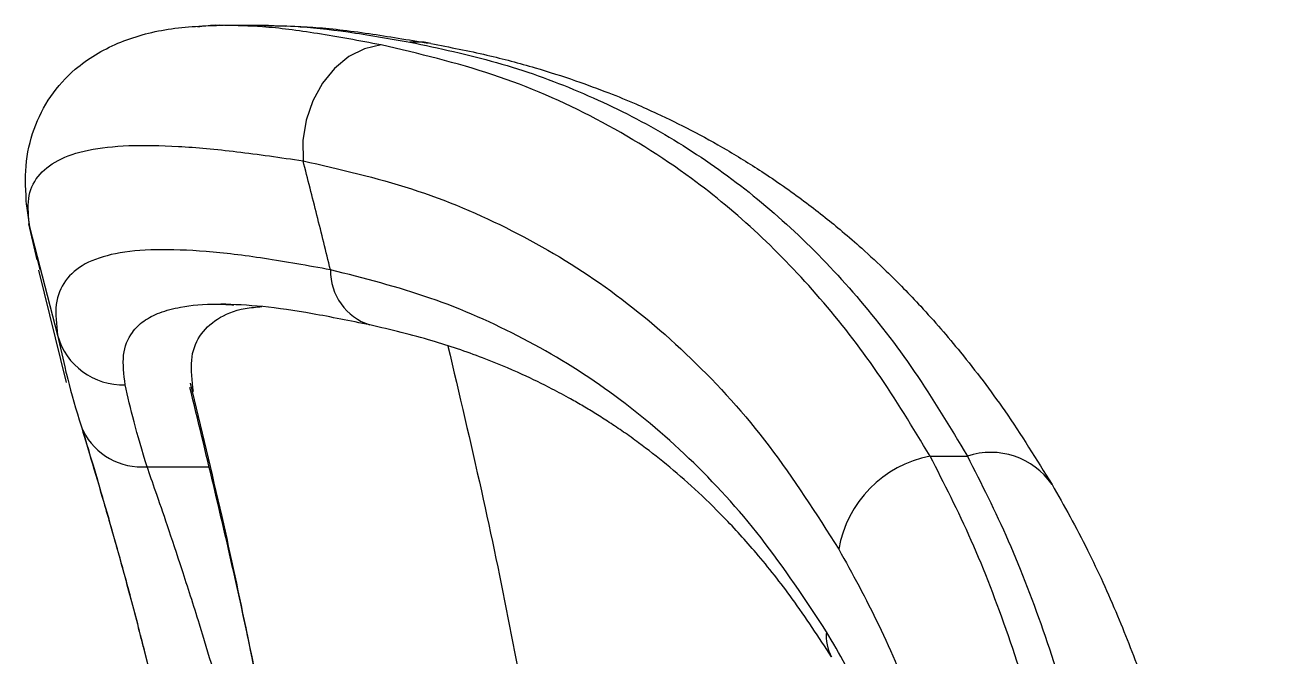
# Model space of a CAD drawing. Header units: millimetres. Extents: x 120 to 960, y 55 to 649.
# Drawn here: x 498.13 to 543.03, y 324.18 to 346.83 of the extents above; entities that cross this region are included whole.
import ezdxf

# ---------------------------------------------------------------- set-up
doc = ezdxf.new("R2010")
doc.units = ezdxf.units.MM
doc.layers.get('0').update_dxf_attribs({"lineweight": 13})

msp = doc.modelspace()

# ---------------------------------------------------------------- linework, layer by layer
at = {"color": 7, "linetype": 'Continuous', "lineweight": 25}
for p, q in [((504.949, 346.821), (504.319, 346.756)), ((505.273, 346.81), (505.109, 346.816)), ((505.273, 346.825), (506.689, 346.825)), ((506.649, 346.825), (506.85, 346.816)), ((506.85, 346.816), (507.463, 346.789)), ((498.569, 338.41), (498.268, 339.707)), ((498.293, 339.597), (499.294, 335.709)), ((498.669, 338.049), (498.489, 338.791)), ((499.619, 334.012), (498.623, 338.038)), ((499.619, 334.012), (498.623, 338.038)), ((530.564, 331.375), (531.899, 331.375))]:
    msp.add_line(p, q, dxfattribs=at)
at = {"color": 8, "linetype": 'Continuous', "lineweight": 25}
for p, q in [((498.489, 338.791), (498.293, 339.597)), ((499.294, 335.709), (499.552, 334.581)), ((502.501, 330.998), (504.709, 330.998))]:
    msp.add_line(p, q, dxfattribs=at)
at = {"color": 7, "linetype": 'Continuous', "lineweight": 25, "flags": 128}
for points in [[(512.673, 346.163), (512.431, 346.208), (511.924, 346.216)], [(510.887, 346.116), (510.298, 345.978), (509.735, 345.693), (509.224, 345.273), (508.785, 344.737), (508.44, 344.109), (508.204, 343.416), (508.086, 342.689), (508.092, 341.96)], [(498.182, 340.379), (498.182, 340.352), (498.293, 339.597)], [(500.072, 332.677), (500.193, 332.313), (500.208, 332.278)]]:
    msp.add_lwpolyline(points, dxfattribs=at)
at = {"color": 8, "linetype": 'Continuous', "lineweight": 25}
for centre, radius, start, end in [((511.115, 338.021), 2.041, 179.064, 252.0693), ((502.311, 333.35), 2.36, 207.0121, 274.6076), ((532.738, 328.838), 2.672, 34.7812, 108.3002), ((528.316, 324.908), 1.475, 173.1633, 209.6571)]:
    msp.add_arc(centre, radius, start, end, dxfattribs=at)
at = {"color": 7, "linetype": 'Continuous', "lineweight": 25}
for centre, radius, start, end in [((501.632, 336.353), 2.424, 195.3985, 272.0727), ((531.336, 327.338), 4.11, 100.8271, 170.1286)]:
    msp.add_arc(centre, radius, start, end, dxfattribs=at)
for points, knots in [([(498.182, 340.379), (498.156, 340.849), (498.103, 341.797), (498.408, 343.123), (499.006, 344.308), (499.994, 345.395), (501.409, 346.236), (503.217, 346.747), (504.57, 346.799), (505.242, 346.825)], [0, 0, 0, 0, 0.121057, 0.244201, 0.369106, 0.495556, 0.665266, 0.833625, 1, 1, 1, 1]), ([(504.319, 346.756), (504.508, 346.791), (504.736, 346.833), (505.055, 346.818), (505.109, 346.816)], [0, 0, 0, 0, 0.830096, 1, 1, 1, 1]), ([(507.921, 346.769), (508.091, 346.763), (508.849, 346.735), (510.386, 346.546), (511.857, 346.299), (512.572, 346.179)], [0, 0, 0, 0, 0.129806, 0.576965, 1, 1, 1, 1]), ([(511.924, 346.216), (512.97, 345.993), (515.057, 345.549), (517.982, 344.497), (520.746, 343.151), (523.328, 341.478), (525.734, 339.481), (527.963, 337.141), (530.039, 334.476), (531.278, 332.411), (531.899, 331.375)], [0, 0, 0, 0, 0.126126, 0.251692, 0.376846, 0.501739, 0.625497, 0.749692, 0.874476, 1, 1, 1, 1]), ([(530.564, 331.375), (529.946, 332.398), (528.712, 334.437), (526.646, 337.075), (524.43, 339.393), (521.786, 341.591), (518.641, 343.542), (514.941, 345.157), (512.24, 345.795), (510.887, 346.116)], [0, 0, 0, 0, 0.126385, 0.252036, 0.377102, 0.501736, 0.66726, 0.833233, 1, 1, 1, 1]), ([(512.673, 346.162), (513.346, 346.032), (514.608, 345.789), (516.328, 345.329), (517.781, 344.868), (518.979, 344.428), (519.946, 344.031), (520.935, 343.59), (522.03, 343.052), (523.313, 342.345), (524.445, 341.642), (525.39, 340.998), (526.118, 340.467), (526.787, 339.949), (527.449, 339.407), (528.181, 338.771), (529.127, 337.89), (530.321, 336.671), (531.748, 335.02), (533.34, 332.927), (534.376, 331.257), (534.932, 330.363)], [0, 0, 0, 0, 0.075203, 0.141016, 0.197511, 0.244715, 0.282645, 0.312806, 0.361877, 0.415369, 0.472353, 0.506898, 0.539321, 0.569645, 0.597943, 0.630968, 0.673342, 0.735277, 0.810238, 0.898373, 1, 1, 1, 1]), ([(498.293, 339.597), (498.257, 339.948), (498.183, 340.648), (498.539, 341.432), (499.252, 342.012), (500.343, 342.377), (501.792, 342.536), (503.581, 342.503), (505.664, 342.315), (507.283, 342.078), (508.092, 341.96)], [0, 0, 0, 0, 0.124848, 0.249141, 0.374335, 0.499769, 0.624386, 0.749207, 0.874687, 1, 1, 1, 1]), ([(508.092, 341.96), (509.404, 341.658), (512.021, 341.057), (515.62, 339.536), (518.973, 337.528), (522.046, 334.952), (524.856, 331.85), (526.476, 329.313), (527.288, 328.043)], [0, 0, 0, 0, 0.166431, 0.331922, 0.497618, 0.664766, 0.832169, 1, 1, 1, 1]), ([(509.074, 338.054), (508.913, 338.706), (508.593, 340.009), (508.259, 341.31), (508.092, 341.96)], [0, 0, 0, 0, 0.500014, 1, 1, 1, 1]), ([(509.074, 338.054), (508.266, 338.2), (506.653, 338.491), (504.571, 338.735), (502.773, 338.807), (501.318, 338.668), (500.225, 338.304), (499.517, 337.697), (499.17, 336.857), (499.253, 336.092), (499.294, 335.709)], [0, 0, 0, 0, 0.124923, 0.249335, 0.374248, 0.499863, 0.624298, 0.748698, 0.874237, 1, 1, 1, 1]), ([(526.852, 325.084), (526.088, 326.238), (524.567, 328.536), (521.96, 331.369), (519.121, 333.754), (516.018, 335.655), (512.687, 337.131), (510.278, 337.747), (509.074, 338.054)], [0, 0, 0, 0, 0.167224, 0.33293, 0.498579, 0.665495, 0.832754, 1, 1, 1, 1]), ([(510.488, 336.079), (509.786, 336.22), (508.392, 336.502), (506.591, 336.769), (505.624, 336.806), (505.141, 336.825)], [0, 0, 0, 0, 0.33679, 0.669222, 1, 1, 1, 1]), ([(504.161, 333.691), (504.116, 334.081), (504.027, 334.855), (504.332, 335.711), (504.984, 336.321), (505.751, 336.658), (506.413, 336.717), (506.617, 336.736)], [0, 0, 0, 0, 0.22819, 0.452983, 0.676219, 0.899775, 1, 1, 1, 1]), ([(527.035, 324.178), (526.571, 324.888), (525.708, 326.21), (524.404, 327.846), (523.232, 329.142), (522.154, 330.191), (521.135, 331.077), (520.278, 331.744), (519.591, 332.235), (519.079, 332.58), (518.597, 332.887), (518.136, 333.166), (517.62, 333.462), (516.896, 333.852), (515.854, 334.36), (514.428, 334.953), (512.624, 335.574), (511.239, 335.901), (510.488, 336.079)], [0, 0, 0, 0, 0.109277, 0.203713, 0.283898, 0.353086, 0.418426, 0.480299, 0.513232, 0.544043, 0.572629, 0.598965, 0.625464, 0.662713, 0.72201, 0.797913, 0.890483, 1, 1, 1, 1]), ([(499.552, 334.581), (499.571, 334.494), (499.692, 333.95), (499.899, 333.259), (500.072, 332.677)], [0, 0, 0, 0, 0.1594136, 1, 1, 1, 1]), ([(502.501, 330.998), (502.333, 331.554), (502.002, 332.651), (501.813, 333.508), (501.719, 333.93)], [0, 0, 0, 0, 0.507343, 1, 1, 1, 1]), ([(508.939, 308.328), (508.633, 310.507), (507.763, 316.69), (506.133, 325.206), (504.609, 331.486), (504.038, 333.837)], [0, 0, 0, 0, 0.254071, 0.72075, 1, 1, 1, 1]), ([(500.072, 332.677), (500.188, 332.291), (500.42, 331.52), (500.878, 329.977), (501.39, 328.201), (501.941, 326.192), (502.506, 324), (503.065, 321.66), (503.603, 319.211), (503.924, 317.534), (504.084, 316.693)], [0, 0, 0, 0, 0.126205, 0.2515922, 0.3774912, 0.5020678, 0.6268616, 0.7511695, 0.8751605, 1, 1, 1, 1]), ([(504.1, 316.696), (503.926, 317.6), (503.585, 319.378), (503.018, 321.931), (502.448, 324.287), (501.893, 326.418), (501.373, 328.302), (500.91, 329.911), (500.51, 331.266), (500.307, 331.946), (500.207, 332.281)], [0, 0, 0, 0, 0.138065, 0.271431, 0.401723, 0.528391, 0.651345, 0.771576, 0.887306, 1, 1, 1, 1]), ([(538.277, 298.695), (538.138, 300.289), (537.859, 303.479), (537.251, 308.188), (536.505, 312.766), (535.611, 317.132), (534.574, 321.229), (533.39, 324.995), (532.069, 328.439), (531.066, 330.395), (530.564, 331.375)], [0, 0, 0, 0, 0.124609, 0.249453, 0.374651, 0.500323, 0.624911, 0.74964, 0.874629, 1, 1, 1, 1]), ([(531.899, 331.375), (532.397, 330.393), (533.393, 328.432), (534.706, 324.98), (535.882, 321.208), (536.91, 317.108), (537.797, 312.744), (538.536, 308.174), (539.14, 303.472), (539.417, 300.287), (539.556, 298.695)], [0, 0, 0, 0, 0.125597, 0.250781, 0.375671, 0.500386, 0.625846, 0.750858, 0.875537, 1, 1, 1, 1]), ([(506.534, 317.144), (506.413, 317.687), (506.144, 318.895), (505.725, 320.584), (505.289, 322.245), (504.854, 323.802), (504.325, 325.545), (503.761, 327.296), (503.239, 328.873), (502.812, 330.109), (502.601, 330.712), (502.501, 330.998)], [0, 0, 0, 0, 0.093616, 0.20824, 0.296372, 0.393858, 0.500696, 0.642942, 0.773516, 0.8925, 1, 1, 1, 1]), ([(534.932, 330.363), (535.364, 329.595), (536.19, 328.127), (537.259, 325.751), (538.159, 323.454), (538.926, 321.205), (539.596, 318.979), (540.229, 316.596), (540.852, 313.924), (541.415, 311.112), (541.909, 308.237), (542.332, 305.378), (542.722, 302.274), (542.924, 300.115), (543.028, 298.999)], [0, 0, 0, 0, 0.101343, 0.193551, 0.277287, 0.352467, 0.425835, 0.497089, 0.578168, 0.669504, 0.744188, 0.823803, 0.908848, 1, 1, 1, 1]), ([(527.288, 328.043), (527.776, 327.161), (528.749, 325.401), (530.039, 322.295), (531.2, 318.885), (532.218, 315.18), (533.095, 311.231), (533.828, 307.083), (534.436, 302.788), (534.718, 299.868), (534.858, 298.408)], [0, 0, 0, 0, 0.124385, 0.248243, 0.373094, 0.498086, 0.62246, 0.747912, 0.873939, 1, 1, 1, 1]), ([(533.924, 298.513), (533.802, 299.821), (533.559, 302.429), (533.001, 306.272), (532.314, 309.991), (531.487, 313.537), (530.526, 316.864), (529.433, 319.922), (528.22, 322.713), (527.308, 324.293), (526.852, 325.084)], [0, 0, 0, 0, 0.125409, 0.250066, 0.375449, 0.500648, 0.625134, 0.750449, 0.875175, 1, 1, 1, 1])]:
    msp.add_open_spline(points, degree=3, knots=knots, dxfattribs=at)
at = {"color": 8, "linetype": 'Continuous', "lineweight": 25}
for points, knots in [([(510.887, 346.116), (510.112, 346.26), (508.572, 346.546), (506.696, 346.787), (505.714, 346.803), (505.273, 346.81)], [0, 0, 0, 0, 0.358288, 0.711294, 1, 1, 1, 1]), ([(506.689, 346.804), (507.046, 346.804), (507.929, 346.803), (509.67, 346.603), (511.169, 346.346), (511.924, 346.216)], [0, 0, 0, 0, 0.251387, 0.622991, 1, 1, 1, 1]), ([(501.719, 333.93), (501.674, 334.303), (501.585, 335.043), (501.88, 335.758), (502.36, 336.234), (502.935, 336.535), (503.796, 336.755), (504.666, 336.855), (505.417, 336.808), (505.608, 336.797)], [0, 0, 0, 0, 0.191168, 0.379626, 0.50464, 0.629724, 0.755393, 0.938027, 1, 1, 1, 1]), ([(513.282, 335.319), (513.69, 333.592), (514.861, 328.644), (516.454, 320.412), (518.112, 310.639), (518.956, 304.105), (519.378, 300.832)], [0, 0, 0, 0, 0.151441, 0.433835, 0.716429, 1, 1, 1, 1]), ([(508.961, 308.377), (508.79, 309.616), (508.222, 313.719), (506.968, 320.674), (505.513, 327.98), (504.441, 332.397), (504.056, 333.985)], [0, 0, 0, 0, 0.14446, 0.478667, 0.812649, 1, 1, 1, 1])]:
    msp.add_open_spline(points, degree=3, knots=knots, dxfattribs=at)

doc.saveas('drawing.dxf')
